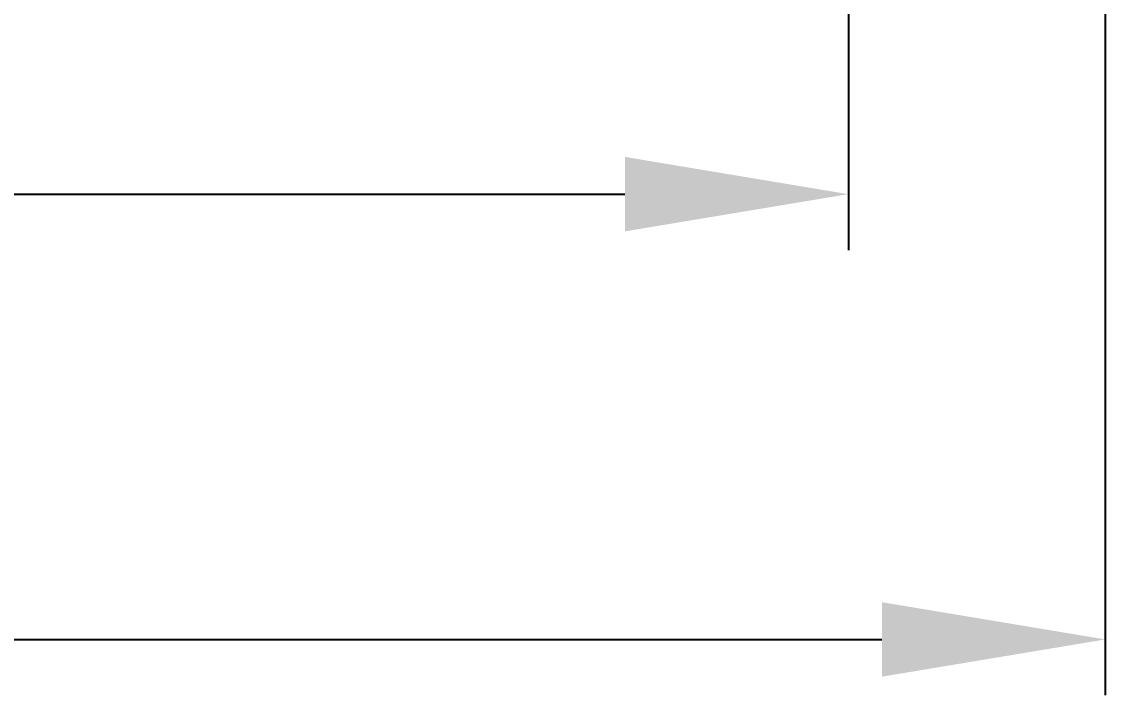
# Model space of a CAD drawing. Header units: millimetres. Extents: x -152 to 4236, y -557 to 2576.
# Drawn here: x 1801.3 to 1995.3, y 646 to 766.6 of the extents above; entities that cross this region are included whole.
import ezdxf

# ---------------------------------------------------------------- set-up
doc = ezdxf.new("R2010")
doc.units = ezdxf.units.MM
doc.layers.add('ZANO_W', color=1, linetype='Continuous', lineweight=0)
doc.styles.add('Arial', font='arial.ttf')
doc.styles.get("Standard").update_dxf_attribs({"font": 'ARIALUNI.TTF'})
doc.dimstyles.new('pl i ang', dxfattribs={"dimtxt": 50, "dimasz": 50, "dimexe": 1.25, "dimexo": 0.625, "dimgap": 10, "dimtad": 1, "dimtoh": 1, "dimtxsty": 'Standard', "dimcen": 2.5, "dimclrd": 1, "dimclre": 1, "dimclrt": 1, "dimadec": 0, "dimazin": 0, "dimtfac": 1, "dimtmove": 0, "dimatfit": 3, "dimfxl": 1, "dimarcsym": 1})

# ---------------------------------------------------------------- blocks, each defined once
blk = doc.blocks.new('*D445')
at = {"layer": 'ZANO_W', "color": 1, "lineweight": -2}
for p, q in [((107.3, 841.99), (107.3, 646.03)), ((1995.3, 841.99), (1995.3, 646.03)), ((147.3, 656.03), (1955.3, 656.03))]:
    blk.add_line(p, q, dxfattribs=at)
at = {"layer": 'ZANO_W', "color": 1}
for points in [[(147.3, 662.69), (147.3, 649.36), (107.3, 656.03)], [(1955.3, 649.36), (1955.3, 662.69), (1995.3, 656.03)]]:
    blk.add_solid(points, dxfattribs=at)
at = {"layer": 'ZANO_W', "color": 1, "insert": (1051.3, 686.45), "char_height": 40, "attachment_point": 5, "style": 'Arial'}
blk.add_mtext('1888', dxfattribs=at)
blk = doc.blocks.new('*D446')
at = {"layer": 'ZANO_W', "color": 1, "lineweight": -2}
for p, q in [((153.3, 841.99), (153.3, 725.72)), ((1949.3, 841.99), (1949.3, 725.72)), ((193.3, 735.72), (1909.3, 735.72))]:
    blk.add_line(p, q, dxfattribs=at)
at = {"layer": 'ZANO_W', "color": 1}
for points in [[(193.3, 742.39), (193.3, 729.05), (153.3, 735.72)], [(1909.3, 729.05), (1909.3, 742.39), (1949.3, 735.72)]]:
    blk.add_solid(points, dxfattribs=at)
at = {"layer": 'ZANO_W', "color": 1, "insert": (1051.3, 766.14), "char_height": 40, "attachment_point": 5, "style": 'Arial'}
blk.add_mtext('1796', dxfattribs=at)

msp = doc.modelspace()

# ---------------------------------------------------------------- dimensions: what is measured, and where the dimension line sits
at = {"layer": 'ZANO_W'}
for base, p1, p2, picture, middle in [((1995.3, 656.03), (107.3, 851.99), (1995.3, 851.99), '*D445', (1051.3, 686.45)), ((1949.3, 735.72), (153.3, 851.99), (1949.3, 851.99), '*D446', (1051.3, 766.14))]:
    dim = msp.add_linear_dim(base=base, p1=p1, p2=p2, dimstyle='pl i ang', override={"dimtxt": 40, "dimasz": 40, "dimexe": 10, "dimexo": 10, "dimtoh": 0, "dimdec": 0, "dimtxsty": 'Arial', "dimtdec": 0, "dimtmove": 1}, dxfattribs=at)
    dim.commit()
    dim.dimension.update_dxf_attribs({"geometry": picture, "text_midpoint": middle})

doc.saveas('drawing.dxf')
